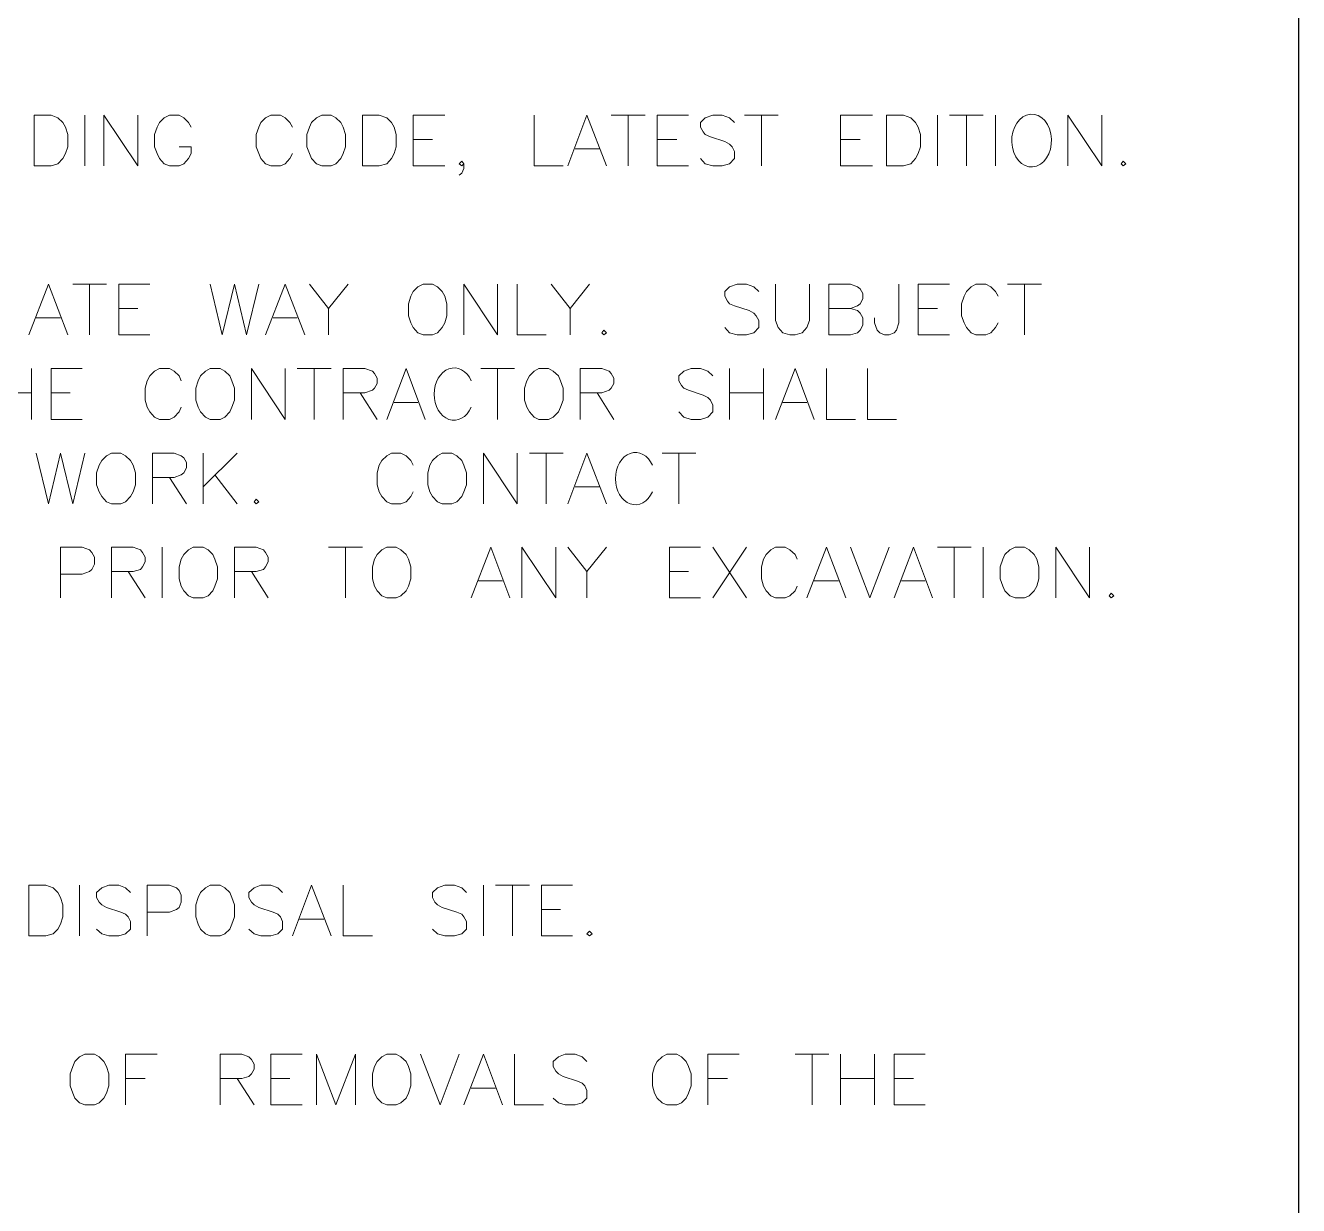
# Model space of a CAD drawing. Header units: millimetres. Extents: x -419 to 20046, y -14642 to 2638.
# Drawn here: x 3715.42 to 3717.427, y 923.606 to 925.468 of the extents above; entities that cross this region are included whole.
import ezdxf

# ---------------------------------------------------------------- set-up
doc = ezdxf.new("R2010")
doc.units = ezdxf.units.MM
doc.layers.add('PDF10_----TX03', color=7, linetype='Continuous')

msp = doc.modelspace()

# ---------------------------------------------------------------- linework, layer by layer
at = {"color": 1}
for points in [[(3682.9432, 934.9117), (3717.4272, 934.9117), (3717.4272, 911.9107), (3682.9432, 911.9107)], [(3717.4272, 913.7269), (3709.8049, 913.7269), (3709.8049, 927.2815), (3717.4272, 927.2815)]]:
    msp.add_lwpolyline(points, close=True, dxfattribs=at)
at = {"layer": 'PDF10_----TX03', "lineweight": 20}
for points in [[(3715.4333, 925.2463), (3715.4333, 925.3264), (3715.46, 925.3264), (3715.4708, 925.3222), (3715.4783, 925.3147), (3715.4825, 925.3072), (3715.4866, 925.2955), (3715.4866, 925.2763), (3715.4825, 925.2655), (3715.4783, 925.258), (3715.4708, 925.2497), (3715.46, 925.2463)], [(3715.8867, 925.3264), (3715.8783, 925.3222), (3715.8708, 925.3147), (3715.8675, 925.3072), (3715.8633, 925.2955), (3715.8633, 925.2763), (3715.8675, 925.2655), (3715.8708, 925.258), (3715.8783, 925.2497), (3715.8867, 925.2463), (3715.9017, 925.2463), (3715.9092, 925.2497), (3715.9167, 925.258), (3715.9208, 925.2655), (3715.9242, 925.2763), (3715.9242, 925.2955), (3715.9208, 925.3072), (3715.9167, 925.3147), (3715.9092, 925.3222), (3715.9017, 925.3264)], [(3715.9509, 925.2463), (3715.9509, 925.3264), (3715.9775, 925.3264), (3715.9892, 925.3222), (3715.9967, 925.3147), (3716.0009, 925.3072), (3716.0042, 925.2955), (3716.0042, 925.2763), (3716.0009, 925.2655), (3715.9967, 925.258), (3715.9892, 925.2497), (3715.9775, 925.2463)], [(3716.7776, 925.2463), (3716.7776, 925.3264), (3716.8043, 925.3264), (3716.8159, 925.3222), (3716.8234, 925.3147), (3716.8276, 925.3072), (3716.8309, 925.2955), (3716.8309, 925.2763), (3716.8276, 925.2655), (3716.8234, 925.258), (3716.8159, 925.2497), (3716.8043, 925.2463)], [(3717.1509, 925.2538), (3717.1476, 925.2497), (3717.1509, 925.2463), (3717.1551, 925.2497)], [(3716.0467, 925.0597), (3716.0384, 925.0555), (3716.0309, 925.048), (3716.0275, 925.0405), (3716.0234, 925.0288), (3716.0234, 925.0097), (3716.0275, 924.9988), (3716.0309, 924.9913), (3716.0384, 924.983), (3716.0467, 924.9797), (3716.0617, 924.9797), (3716.0692, 924.983), (3716.0767, 924.9913), (3716.0809, 924.9988), (3716.0842, 925.0097), (3716.0842, 925.0288), (3716.0809, 925.0405), (3716.0767, 925.048), (3716.0692, 925.0555), (3716.0617, 925.0597)], [(3716.3317, 924.9872), (3716.3284, 924.983), (3716.3317, 924.9797), (3716.3359, 924.983)], [(3715.7108, 924.9263), (3715.7033, 924.9222), (3715.6958, 924.9147), (3715.6917, 924.9072), (3715.6883, 924.8955), (3715.6883, 924.8763), (3715.6917, 924.8655), (3715.6958, 924.858), (3715.7033, 924.8496), (3715.7108, 924.8463), (3715.7267, 924.8463), (3715.7342, 924.8496), (3715.7417, 924.858), (3715.745, 924.8655), (3715.7492, 924.8763), (3715.7492, 924.8955), (3715.745, 924.9072), (3715.7417, 924.9147), (3715.7342, 924.9222), (3715.7267, 924.9263)], [(3716.2292, 924.9263), (3716.2217, 924.9222), (3716.2142, 924.9147), (3716.21, 924.9072), (3716.2067, 924.8955), (3716.2067, 924.8763), (3716.21, 924.8655), (3716.2142, 924.858), (3716.2217, 924.8496), (3716.2292, 924.8463), (3716.2442, 924.8463), (3716.2517, 924.8496), (3716.26, 924.858), (3716.2634, 924.8655), (3716.2675, 924.8763), (3716.2675, 924.8955), (3716.2634, 924.9072), (3716.26, 924.9147), (3716.2517, 924.9222), (3716.2442, 924.9263)], [(3715.555, 924.793), (3715.5475, 924.7888), (3715.54, 924.7813), (3715.5358, 924.7738), (3715.5317, 924.7621), (3715.5317, 924.743), (3715.5358, 924.7321), (3715.54, 924.7246), (3715.5475, 924.7163), (3715.555, 924.713), (3715.57, 924.713), (3715.5775, 924.7163), (3715.585, 924.7246), (3715.5892, 924.7321), (3715.5933, 924.743), (3715.5933, 924.7621), (3715.5892, 924.7738), (3715.585, 924.7813), (3715.5775, 924.7888), (3715.57, 924.793)], [(3716.0767, 924.793), (3716.0692, 924.7888), (3716.0617, 924.7813), (3716.0575, 924.7738), (3716.0542, 924.7621), (3716.0542, 924.743), (3716.0575, 924.7321), (3716.0617, 924.7246), (3716.0692, 924.7163), (3716.0767, 924.713), (3716.0917, 924.713), (3716.1, 924.7163), (3716.1075, 924.7246), (3716.1109, 924.7321), (3716.115, 924.743), (3716.115, 924.7621), (3716.1109, 924.7738), (3716.1075, 924.7813), (3716.1, 924.7888), (3716.0917, 924.793)], [(3715.7833, 924.7205), (3715.78, 924.7163), (3715.7833, 924.713), (3715.7875, 924.7163)], [(3715.6842, 924.6446), (3715.6767, 924.6405), (3715.6692, 924.633), (3715.665, 924.6255), (3715.6617, 924.6138), (3715.6617, 924.5946), (3715.665, 924.583), (3715.6692, 924.5755), (3715.6767, 924.568), (3715.6842, 924.5646), (3715.7, 924.5646), (3715.7075, 924.568), (3715.715, 924.5755), (3715.7183, 924.583), (3715.7225, 924.5946), (3715.7225, 924.6138), (3715.7183, 924.6255), (3715.715, 924.633), (3715.7075, 924.6405), (3715.7, 924.6446)], [(3715.9892, 924.6446), (3715.9817, 924.6405), (3715.9742, 924.633), (3715.97, 924.6255), (3715.9667, 924.6138), (3715.9667, 924.5946), (3715.97, 924.583), (3715.9742, 924.5755), (3715.9817, 924.568), (3715.9892, 924.5646), (3716.0042, 924.5646), (3716.0117, 924.568), (3716.02, 924.5755), (3716.0234, 924.583), (3716.0275, 924.5946), (3716.0275, 924.6138), (3716.0234, 924.6255), (3716.02, 924.633), (3716.0117, 924.6405), (3716.0042, 924.6446)], [(3716.9801, 924.6446), (3716.9718, 924.6405), (3716.9643, 924.633), (3716.9609, 924.6255), (3716.9568, 924.6138), (3716.9568, 924.5946), (3716.9609, 924.583), (3716.9643, 924.5755), (3716.9718, 924.568), (3716.9801, 924.5646), (3716.9951, 924.5646), (3717.0026, 924.568), (3717.0101, 924.5755), (3717.0143, 924.583), (3717.0176, 924.5946), (3717.0176, 924.6138), (3717.0143, 924.6255), (3717.0101, 924.633), (3717.0026, 924.6405), (3716.9951, 924.6446)], [(3717.1318, 924.5721), (3717.1284, 924.568), (3717.1318, 924.5646), (3717.1359, 924.568)], [(3715.425, 924.0312), (3715.425, 924.1113), (3715.4516, 924.1113), (3715.4633, 924.1071), (3715.4708, 924.0996), (3715.475, 924.0921), (3715.4783, 924.0804), (3715.4783, 924.0613), (3715.475, 924.0496), (3715.4708, 924.0421), (3715.4633, 924.0346), (3715.4516, 924.0312)], [(3715.7108, 924.1113), (3715.7033, 924.1071), (3715.6958, 924.0996), (3715.6917, 924.0921), (3715.6883, 924.0804), (3715.6883, 924.0613), (3715.6917, 924.0496), (3715.6958, 924.0421), (3715.7033, 924.0346), (3715.7108, 924.0312), (3715.7267, 924.0312), (3715.7342, 924.0346), (3715.7417, 924.0421), (3715.745, 924.0496), (3715.7492, 924.0613), (3715.7492, 924.0804), (3715.745, 924.0921), (3715.7417, 924.0996), (3715.7342, 924.1071), (3715.7267, 924.1113)], [(3716.3092, 924.0387), (3716.305, 924.0346), (3716.3092, 924.0312), (3716.3134, 924.0346)], [(3715.5133, 923.8446), (3715.505, 923.8404), (3715.4975, 923.8329), (3715.4941, 923.8254), (3715.49, 923.8137), (3715.49, 923.7946), (3715.4941, 923.7829), (3715.4975, 923.7754), (3715.505, 923.7679), (3715.5133, 923.7646), (3715.5283, 923.7646), (3715.5358, 923.7679), (3715.5433, 923.7754), (3715.5475, 923.7829), (3715.5508, 923.7946), (3715.5508, 923.8137), (3715.5475, 923.8254), (3715.5433, 923.8329), (3715.5358, 923.8404), (3715.5283, 923.8446)], [(3715.9892, 923.8446), (3715.9817, 923.8404), (3715.9742, 923.8329), (3715.97, 923.8254), (3715.9667, 923.8137), (3715.9667, 923.7946), (3715.97, 923.7829), (3715.9742, 923.7754), (3715.9817, 923.7679), (3715.9892, 923.7646), (3716.0042, 923.7646), (3716.0117, 923.7679), (3716.02, 923.7754), (3716.0234, 923.7829), (3716.0275, 923.7946), (3716.0275, 923.8137), (3716.0234, 923.8254), (3716.02, 923.8329), (3716.0117, 923.8404), (3716.0042, 923.8446)], [(3716.4309, 923.8446), (3716.4234, 923.8404), (3716.4159, 923.8329), (3716.4117, 923.8254), (3716.4084, 923.8137), (3716.4084, 923.7946), (3716.4117, 923.7829), (3716.4159, 923.7754), (3716.4234, 923.7679), (3716.4309, 923.7646), (3716.4467, 923.7646), (3716.4542, 923.7679), (3716.4617, 923.7754), (3716.4651, 923.7829), (3716.4692, 923.7946), (3716.4692, 923.8137), (3716.4651, 923.8254), (3716.4617, 923.8329), (3716.4542, 923.8404), (3716.4467, 923.8446)]]:
    msp.add_lwpolyline(points, close=True, dxfattribs=at)
for points in [[(3715.5133, 925.3264), (3715.5133, 925.2463)], [(3715.5433, 925.2463), (3715.5433, 925.3264), (3715.5967, 925.2463), (3715.5967, 925.3264)], [(3715.6808, 925.3072), (3715.6767, 925.3147), (3715.6692, 925.3222), (3715.6617, 925.3264), (3715.6467, 925.3264), (3715.6383, 925.3222), (3715.6308, 925.3147), (3715.6275, 925.3072), (3715.6233, 925.2955), (3715.6233, 925.2763), (3715.6275, 925.2655), (3715.6308, 925.258), (3715.6383, 925.2497), (3715.6467, 925.2463), (3715.6617, 925.2463), (3715.6692, 925.2497), (3715.6767, 925.258), (3715.6808, 925.2655), (3715.6808, 925.2763), (3715.6617, 925.2763)], [(3715.8408, 925.3072), (3715.8367, 925.3147), (3715.8292, 925.3222), (3715.8217, 925.3264), (3715.8067, 925.3264), (3715.7983, 925.3222), (3715.7908, 925.3147), (3715.7875, 925.3072), (3715.7833, 925.2955), (3715.7833, 925.2763), (3715.7875, 925.2655), (3715.7908, 925.258), (3715.7983, 925.2497), (3715.8067, 925.2463), (3715.8217, 925.2463), (3715.8292, 925.2497), (3715.8367, 925.258), (3715.8408, 925.2655)], [(3716.0809, 925.2463), (3716.0309, 925.2463), (3716.0309, 925.3264), (3716.0809, 925.3264)], [(3716.2217, 925.3264), (3716.2217, 925.2463), (3716.2675, 925.2463)], [(3716.275, 925.2463), (3716.305, 925.3264), (3716.3359, 925.2463)], [(3716.3434, 925.3264), (3716.3967, 925.3264)], [(3716.3701, 925.3264), (3716.3701, 925.2463)], [(3716.4651, 925.2463), (3716.4159, 925.2463), (3716.4159, 925.3264), (3716.4651, 925.3264)], [(3716.5376, 925.3147), (3716.5301, 925.3222), (3716.5184, 925.3264), (3716.5034, 925.3264), (3716.4917, 925.3222), (3716.4842, 925.3147), (3716.4842, 925.3072), (3716.4884, 925.2997), (3716.4917, 925.2955), (3716.5001, 925.2922), (3716.5226, 925.2847), (3716.5301, 925.2805), (3716.5342, 925.2763), (3716.5376, 925.2688), (3716.5376, 925.258), (3716.5301, 925.2497), (3716.5184, 925.2463), (3716.5034, 925.2463), (3716.4917, 925.2497), (3716.4842, 925.258)], [(3716.5534, 925.3264), (3716.6067, 925.3264)], [(3716.5801, 925.3264), (3716.5801, 925.2463)], [(3716.7551, 925.2463), (3716.7051, 925.2463), (3716.7051, 925.3264), (3716.7551, 925.3264)], [(3716.8576, 925.3264), (3716.8576, 925.2463)], [(3716.8768, 925.3264), (3716.9301, 925.3264)], [(3716.9034, 925.3264), (3716.9034, 925.2463)], [(3716.9493, 925.3264), (3716.9493, 925.2463)], [(3717.0634, 925.2463), (3717.0634, 925.3264), (3717.1168, 925.2463), (3717.1168, 925.3264)], [(3716.0309, 925.288), (3716.0617, 925.288)], [(3716.2867, 925.273), (3716.3242, 925.273)], [(3716.4159, 925.288), (3716.4467, 925.288)], [(3716.7051, 925.288), (3716.7359, 925.288)], [(3716.1109, 925.2497), (3716.1075, 925.2463), (3716.1034, 925.2497), (3716.1075, 925.2538), (3716.1109, 925.2497), (3716.1109, 925.2422), (3716.1075, 925.2347), (3716.1034, 925.2313)], [(3715.425, 924.9797), (3715.4558, 925.0597), (3715.4866, 924.9797)], [(3715.4941, 925.0597), (3715.5475, 925.0597)], [(3715.5208, 925.0597), (3715.5208, 924.9797)], [(3715.6158, 924.9797), (3715.5667, 924.9797), (3715.5667, 925.0597), (3715.6158, 925.0597)], [(3715.7108, 925.0597), (3715.73, 924.9797), (3715.7492, 925.0597), (3715.7683, 924.9797), (3715.7875, 925.0597)], [(3715.7983, 924.9797), (3715.8292, 925.0597), (3715.86, 924.9797)], [(3715.8675, 925.0597), (3715.8975, 925.0213), (3715.8975, 924.9797)], [(3715.9284, 925.0597), (3715.8975, 925.0213)], [(3716.1109, 924.9797), (3716.1109, 925.0597), (3716.1642, 924.9797), (3716.1642, 925.0597)], [(3716.195, 925.0597), (3716.195, 924.9797), (3716.2409, 924.9797)], [(3716.2484, 925.0597), (3716.2784, 925.0213), (3716.2784, 924.9797)], [(3716.3092, 925.0597), (3716.2784, 925.0213)], [(3716.5759, 925.048), (3716.5684, 925.0555), (3716.5567, 925.0597), (3716.5417, 925.0597), (3716.5301, 925.0555), (3716.5226, 925.048), (3716.5226, 925.0405), (3716.5267, 925.033), (3716.5301, 925.0288), (3716.5376, 925.0255), (3716.5609, 925.018), (3716.5684, 925.0138), (3716.5717, 925.0097), (3716.5759, 925.0022), (3716.5759, 924.9913), (3716.5684, 924.983), (3716.5567, 924.9797), (3716.5417, 924.9797), (3716.5301, 924.983), (3716.5226, 924.9913)], [(3716.6026, 925.0597), (3716.6026, 925.0022), (3716.6067, 924.9913), (3716.6142, 924.983), (3716.6251, 924.9797), (3716.6334, 924.9797), (3716.6442, 924.983), (3716.6517, 924.9913), (3716.6559, 925.0022), (3716.6559, 925.0597)], [(3716.7209, 925.0213), (3716.7317, 925.018), (3716.7359, 925.0138), (3716.7401, 925.0063), (3716.7401, 924.9947), (3716.7359, 924.9872), (3716.7317, 924.983), (3716.7209, 924.9797), (3716.6867, 924.9797), (3716.6867, 925.0597), (3716.7209, 925.0597), (3716.7317, 925.0555), (3716.7359, 925.0522), (3716.7401, 925.0447), (3716.7401, 925.0363), (3716.7359, 925.0288), (3716.7317, 925.0255), (3716.7209, 925.0213), (3716.6867, 925.0213)], [(3716.7968, 925.0597), (3716.7968, 924.9988), (3716.7934, 924.9872), (3716.7893, 924.983), (3716.7818, 924.9797), (3716.7743, 924.9797), (3716.7668, 924.983), (3716.7626, 924.9872), (3716.7584, 924.9988), (3716.7584, 925.0063)], [(3716.8768, 924.9797), (3716.8276, 924.9797), (3716.8276, 925.0597), (3716.8768, 925.0597)], [(3716.9534, 925.0405), (3716.9493, 925.048), (3716.9418, 925.0555), (3716.9343, 925.0597), (3716.9184, 925.0597), (3716.9109, 925.0555), (3716.9034, 925.048), (3716.9001, 925.0405), (3716.8959, 925.0288), (3716.8959, 925.0097), (3716.9001, 924.9988), (3716.9034, 924.9913), (3716.9109, 924.983), (3716.9184, 924.9797), (3716.9343, 924.9797), (3716.9418, 924.983), (3716.9493, 924.9913), (3716.9534, 924.9988)], [(3716.9684, 925.0597), (3717.0218, 925.0597)], [(3716.9951, 925.0597), (3716.9951, 924.9797)], [(3715.5667, 925.0213), (3715.5967, 925.0213)], [(3716.8276, 925.0213), (3716.8576, 925.0213)], [(3715.4366, 925.0063), (3715.475, 925.0063)], [(3715.81, 925.0063), (3715.8483, 925.0063)], [(3715.4291, 924.9263), (3715.4291, 924.8463)], [(3715.5092, 924.8463), (3715.46, 924.8463), (3715.46, 924.9263), (3715.5092, 924.9263)], [(3715.665, 924.9072), (3715.6617, 924.9147), (3715.6542, 924.9222), (3715.6467, 924.9263), (3715.6308, 924.9263), (3715.6233, 924.9222), (3715.6158, 924.9147), (3715.6117, 924.9072), (3715.6083, 924.8955), (3715.6083, 924.8763), (3715.6117, 924.8655), (3715.6158, 924.858), (3715.6233, 924.8496), (3715.6308, 924.8463), (3715.6467, 924.8463), (3715.6542, 924.8496), (3715.6617, 924.858), (3715.665, 924.8655)], [(3715.7758, 924.8463), (3715.7758, 924.9263), (3715.8292, 924.8463), (3715.8292, 924.9263)], [(3715.8483, 924.9263), (3715.9017, 924.9263)], [(3715.875, 924.9263), (3715.875, 924.8463)], [(3715.9208, 924.8463), (3715.9208, 924.9263), (3715.955, 924.9263), (3715.9667, 924.9222), (3715.97, 924.9188), (3715.9742, 924.9113), (3715.9742, 924.903), (3715.97, 924.8955), (3715.9667, 924.8922), (3715.955, 924.888), (3715.9208, 924.888)], [(3715.9892, 924.8463), (3716.02, 924.9263), (3716.05, 924.8463)], [(3716.1375, 924.9263), (3716.1909, 924.9263)], [(3716.1642, 924.9263), (3716.1642, 924.8463)], [(3716.2942, 924.8463), (3716.2942, 924.9263), (3716.3284, 924.9263), (3716.3401, 924.9222), (3716.3434, 924.9188), (3716.3476, 924.9113), (3716.3476, 924.903), (3716.3434, 924.8955), (3716.3401, 924.8922), (3716.3284, 924.888), (3716.2942, 924.888)], [(3716.5034, 924.9147), (3716.4959, 924.9222), (3716.4842, 924.9263), (3716.4692, 924.9263), (3716.4576, 924.9222), (3716.4501, 924.9147), (3716.4501, 924.9072), (3716.4542, 924.8997), (3716.4576, 924.8955), (3716.4651, 924.8922), (3716.4884, 924.8847), (3716.4959, 924.8805), (3716.5001, 924.8763), (3716.5034, 924.8688), (3716.5034, 924.858), (3716.4959, 924.8496), (3716.4842, 924.8463), (3716.4692, 924.8463), (3716.4576, 924.8496), (3716.4501, 924.858)], [(3716.5301, 924.9263), (3716.5301, 924.8463)], [(3716.5834, 924.9263), (3716.5834, 924.8463)], [(3716.6026, 924.8463), (3716.6334, 924.9263), (3716.6634, 924.8463)], [(3716.6826, 924.9263), (3716.6826, 924.8463), (3716.7284, 924.8463)], [(3716.7476, 924.9263), (3716.7476, 924.8463), (3716.7934, 924.8463)], [(3715.3758, 924.888), (3715.4291, 924.888)], [(3715.46, 924.888), (3715.49, 924.888)], [(3715.9475, 924.888), (3715.9742, 924.8463)], [(3716.0009, 924.873), (3716.0384, 924.873)], [(3716.3209, 924.888), (3716.3476, 924.8463)], [(3716.5301, 924.888), (3716.5834, 924.888)], [(3716.6142, 924.873), (3716.6517, 924.873)], [(3715.4366, 924.793), (3715.4558, 924.713), (3715.475, 924.793), (3715.4941, 924.713), (3715.5133, 924.793)], [(3715.62, 924.713), (3715.62, 924.793), (3715.6542, 924.793), (3715.665, 924.7888), (3715.6692, 924.7855), (3715.6733, 924.778), (3715.6733, 924.7696), (3715.6692, 924.7621), (3715.665, 924.7588), (3715.6542, 924.7546), (3715.62, 924.7546)], [(3715.7, 924.793), (3715.7, 924.713)], [(3715.7533, 924.793), (3715.7, 924.7396)], [(3716.0309, 924.7738), (3716.0275, 924.7813), (3716.02, 924.7888), (3716.0117, 924.793), (3715.9967, 924.793), (3715.9892, 924.7888), (3715.9817, 924.7813), (3715.9775, 924.7738), (3715.9742, 924.7621), (3715.9742, 924.743), (3715.9775, 924.7321), (3715.9817, 924.7246), (3715.9892, 924.7163), (3715.9967, 924.713), (3716.0117, 924.713), (3716.02, 924.7163), (3716.0275, 924.7246), (3716.0309, 924.7321)], [(3716.1417, 924.713), (3716.1417, 924.793), (3716.195, 924.713), (3716.195, 924.793)], [(3716.2142, 924.793), (3716.2675, 924.793)], [(3716.2409, 924.793), (3716.2409, 924.713)], [(3716.275, 924.713), (3716.305, 924.793), (3716.3359, 924.713)], [(3716.4234, 924.793), (3716.4767, 924.793)], [(3716.4501, 924.793), (3716.4501, 924.713)], [(3715.6467, 924.7546), (3715.6733, 924.713)], [(3715.7183, 924.7588), (3715.7533, 924.713)], [(3716.2867, 924.7396), (3716.3242, 924.7396)], [(3715.475, 924.5646), (3715.475, 924.6446), (3715.5092, 924.6446), (3715.5208, 924.6405), (3715.5242, 924.6363), (3715.5283, 924.6288), (3715.5283, 924.618), (3715.5242, 924.6096), (3715.5208, 924.6063), (3715.5092, 924.6021), (3715.475, 924.6021)], [(3715.555, 924.5646), (3715.555, 924.6446), (3715.5892, 924.6446), (3715.6008, 924.6405), (3715.6042, 924.6363), (3715.6083, 924.6288), (3715.6083, 924.6213), (3715.6042, 924.6138), (3715.6008, 924.6096), (3715.5892, 924.6063), (3715.555, 924.6063)], [(3715.635, 924.6446), (3715.635, 924.5646)], [(3715.7492, 924.5646), (3715.7492, 924.6446), (3715.7833, 924.6446), (3715.795, 924.6405), (3715.7983, 924.6363), (3715.8025, 924.6288), (3715.8025, 924.6213), (3715.7983, 924.6138), (3715.795, 924.6096), (3715.7833, 924.6063), (3715.7492, 924.6063)], [(3715.8975, 924.6446), (3715.9509, 924.6446)], [(3715.9242, 924.6446), (3715.9242, 924.5646)], [(3716.1225, 924.5646), (3716.1534, 924.6446), (3716.1834, 924.5646)], [(3716.2025, 924.5646), (3716.2025, 924.6446), (3716.2559, 924.5646), (3716.2559, 924.6446)], [(3716.275, 924.6446), (3716.305, 924.6063), (3716.305, 924.5646)], [(3716.3359, 924.6446), (3716.305, 924.6063)], [(3716.4842, 924.5646), (3716.4351, 924.5646), (3716.4351, 924.6446), (3716.4842, 924.6446)], [(3716.5034, 924.6446), (3716.5567, 924.5646)], [(3716.5567, 924.6446), (3716.5034, 924.5646)], [(3716.6367, 924.6255), (3716.6334, 924.633), (3716.6251, 924.6405), (3716.6176, 924.6446), (3716.6026, 924.6446), (3716.5951, 924.6405), (3716.5876, 924.633), (3716.5834, 924.6255), (3716.5801, 924.6138), (3716.5801, 924.5946), (3716.5834, 924.583), (3716.5876, 924.5755), (3716.5951, 924.568), (3716.6026, 924.5646), (3716.6176, 924.5646), (3716.6251, 924.568), (3716.6334, 924.5755), (3716.6367, 924.583)], [(3716.6517, 924.5646), (3716.6826, 924.6446), (3716.7134, 924.5646)], [(3716.7209, 924.6446), (3716.7509, 924.5646), (3716.7818, 924.6446)], [(3716.7893, 924.5646), (3716.8201, 924.6446), (3716.8501, 924.5646)], [(3716.8576, 924.6446), (3716.9109, 924.6446)], [(3716.8843, 924.6446), (3716.8843, 924.5646)], [(3716.9301, 924.6446), (3716.9301, 924.5646)], [(3717.0443, 924.5646), (3717.0443, 924.6446), (3717.0976, 924.5646), (3717.0976, 924.6446)], [(3715.5817, 924.6063), (3715.6083, 924.5646)], [(3715.7758, 924.6063), (3715.8025, 924.5646)], [(3716.1342, 924.5913), (3716.1717, 924.5913)], [(3716.4351, 924.6063), (3716.4651, 924.6063)], [(3716.6634, 924.5913), (3716.7017, 924.5913)], [(3716.8009, 924.5913), (3716.8384, 924.5913)], [(3715.505, 924.1113), (3715.505, 924.0312)], [(3715.585, 924.0996), (3715.5775, 924.1071), (3715.5667, 924.1113), (3715.5508, 924.1113), (3715.54, 924.1071), (3715.5317, 924.0996), (3715.5317, 924.0921), (3715.5358, 924.0846), (3715.54, 924.0804), (3715.5475, 924.0763), (3715.57, 924.0688), (3715.5775, 924.0654), (3715.5817, 924.0613), (3715.585, 924.0538), (3715.585, 924.0421), (3715.5775, 924.0346), (3715.5667, 924.0312), (3715.5508, 924.0312), (3715.54, 924.0346), (3715.5317, 924.0421)], [(3715.6117, 924.0312), (3715.6117, 924.1113), (3715.6467, 924.1113), (3715.6575, 924.1071), (3715.6617, 924.1029), (3715.665, 924.0954), (3715.665, 924.0846), (3715.6617, 924.0763), (3715.6575, 924.0729), (3715.6467, 924.0688), (3715.6117, 924.0688)], [(3715.825, 924.0996), (3715.8175, 924.1071), (3715.8067, 924.1113), (3715.7908, 924.1113), (3715.78, 924.1071), (3715.7717, 924.0996), (3715.7717, 924.0921), (3715.7758, 924.0846), (3715.78, 924.0804), (3715.7875, 924.0763), (3715.81, 924.0688), (3715.8175, 924.0654), (3715.8217, 924.0613), (3715.825, 924.0538), (3715.825, 924.0421), (3715.8175, 924.0346), (3715.8067, 924.0312), (3715.7908, 924.0312), (3715.78, 924.0346), (3715.7717, 924.0421)], [(3715.8408, 924.0312), (3715.8708, 924.1113), (3715.9017, 924.0312)], [(3715.9208, 924.1113), (3715.9208, 924.0312), (3715.9667, 924.0312)], [(3716.115, 924.0996), (3716.1075, 924.1071), (3716.0959, 924.1113), (3716.0809, 924.1113), (3716.0692, 924.1071), (3716.0617, 924.0996), (3716.0617, 924.0921), (3716.065, 924.0846), (3716.0692, 924.0804), (3716.0767, 924.0763), (3716.1, 924.0688), (3716.1075, 924.0654), (3716.1109, 924.0613), (3716.115, 924.0538), (3716.115, 924.0421), (3716.1075, 924.0346), (3716.0959, 924.0312), (3716.0809, 924.0312), (3716.0692, 924.0346), (3716.0617, 924.0421)], [(3716.1417, 924.1113), (3716.1417, 924.0312)], [(3716.1609, 924.1113), (3716.2142, 924.1113)], [(3716.1875, 924.1113), (3716.1875, 924.0312)], [(3716.2825, 924.0312), (3716.2334, 924.0312), (3716.2334, 924.1113), (3716.2825, 924.1113)], [(3716.2334, 924.0729), (3716.2634, 924.0729)], [(3715.8517, 924.0579), (3715.89, 924.0579)], [(3715.5775, 923.7646), (3715.5775, 923.8446), (3715.6275, 923.8446)], [(3715.7267, 923.7646), (3715.7267, 923.8446), (3715.7608, 923.8446), (3715.7717, 923.8404), (3715.7758, 923.8362), (3715.78, 923.8287), (3715.78, 923.8212), (3715.7758, 923.8137), (3715.7717, 923.8096), (3715.7608, 923.8062), (3715.7267, 923.8062)], [(3715.8558, 923.7646), (3715.8067, 923.7646), (3715.8067, 923.8446), (3715.8558, 923.8446)], [(3715.8783, 923.7646), (3715.8783, 923.8446), (3715.9092, 923.7646), (3715.94, 923.8446), (3715.94, 923.7646)], [(3716.0425, 923.8446), (3716.0734, 923.7646), (3716.1034, 923.8446)], [(3716.1109, 923.7646), (3716.1417, 923.8446), (3716.1717, 923.7646)], [(3716.1909, 923.8446), (3716.1909, 923.7646), (3716.2367, 923.7646)], [(3716.305, 923.8329), (3716.2975, 923.8404), (3716.2867, 923.8446), (3716.2709, 923.8446), (3716.26, 923.8404), (3716.2517, 923.8329), (3716.2517, 923.8254), (3716.2559, 923.8179), (3716.26, 923.8137), (3716.2675, 923.8096), (3716.29, 923.8021), (3716.2975, 923.7987), (3716.3017, 923.7946), (3716.305, 923.7871), (3716.305, 923.7754), (3716.2975, 923.7679), (3716.2867, 923.7646), (3716.2709, 923.7646), (3716.26, 923.7679), (3716.2517, 923.7754)], [(3716.4959, 923.7646), (3716.4959, 923.8446), (3716.5451, 923.8446)], [(3716.6334, 923.8446), (3716.6867, 923.8446)], [(3716.6601, 923.8446), (3716.6601, 923.7646)], [(3716.7051, 923.8446), (3716.7051, 923.7646)], [(3716.7584, 923.8446), (3716.7584, 923.7646)], [(3716.8384, 923.7646), (3716.7893, 923.7646), (3716.7893, 923.8446), (3716.8384, 923.8446)], [(3715.5775, 923.8062), (3715.6083, 923.8062)], [(3715.7533, 923.8062), (3715.78, 923.7646)], [(3715.8067, 923.8062), (3715.8367, 923.8062)], [(3716.4959, 923.8062), (3716.5267, 923.8062)], [(3716.7051, 923.8062), (3716.7584, 923.8062)], [(3716.7893, 923.8062), (3716.8201, 923.8062)], [(3716.1225, 923.7912), (3716.1609, 923.7912)]]:
    msp.add_lwpolyline(points, dxfattribs=at)
for centre, major_axis, ratio, start_param, end_param in [((3717.0063, 925.2861), (0.0006, 0.0417), 0.750122, 0.273346, 6.556531), ((3716.0955, 924.8862), (0.0003, 0.0413), 0.758892, 5.250474, 10.474903), ((3716.3814, 924.7528), (0.0003, 0.0413), 0.758892, 5.250474, 10.474903)]:
    msp.add_ellipse(centre, major_axis=major_axis, ratio=ratio, start_param=start_param, end_param=end_param, dxfattribs=at)

doc.saveas('drawing.dxf')
